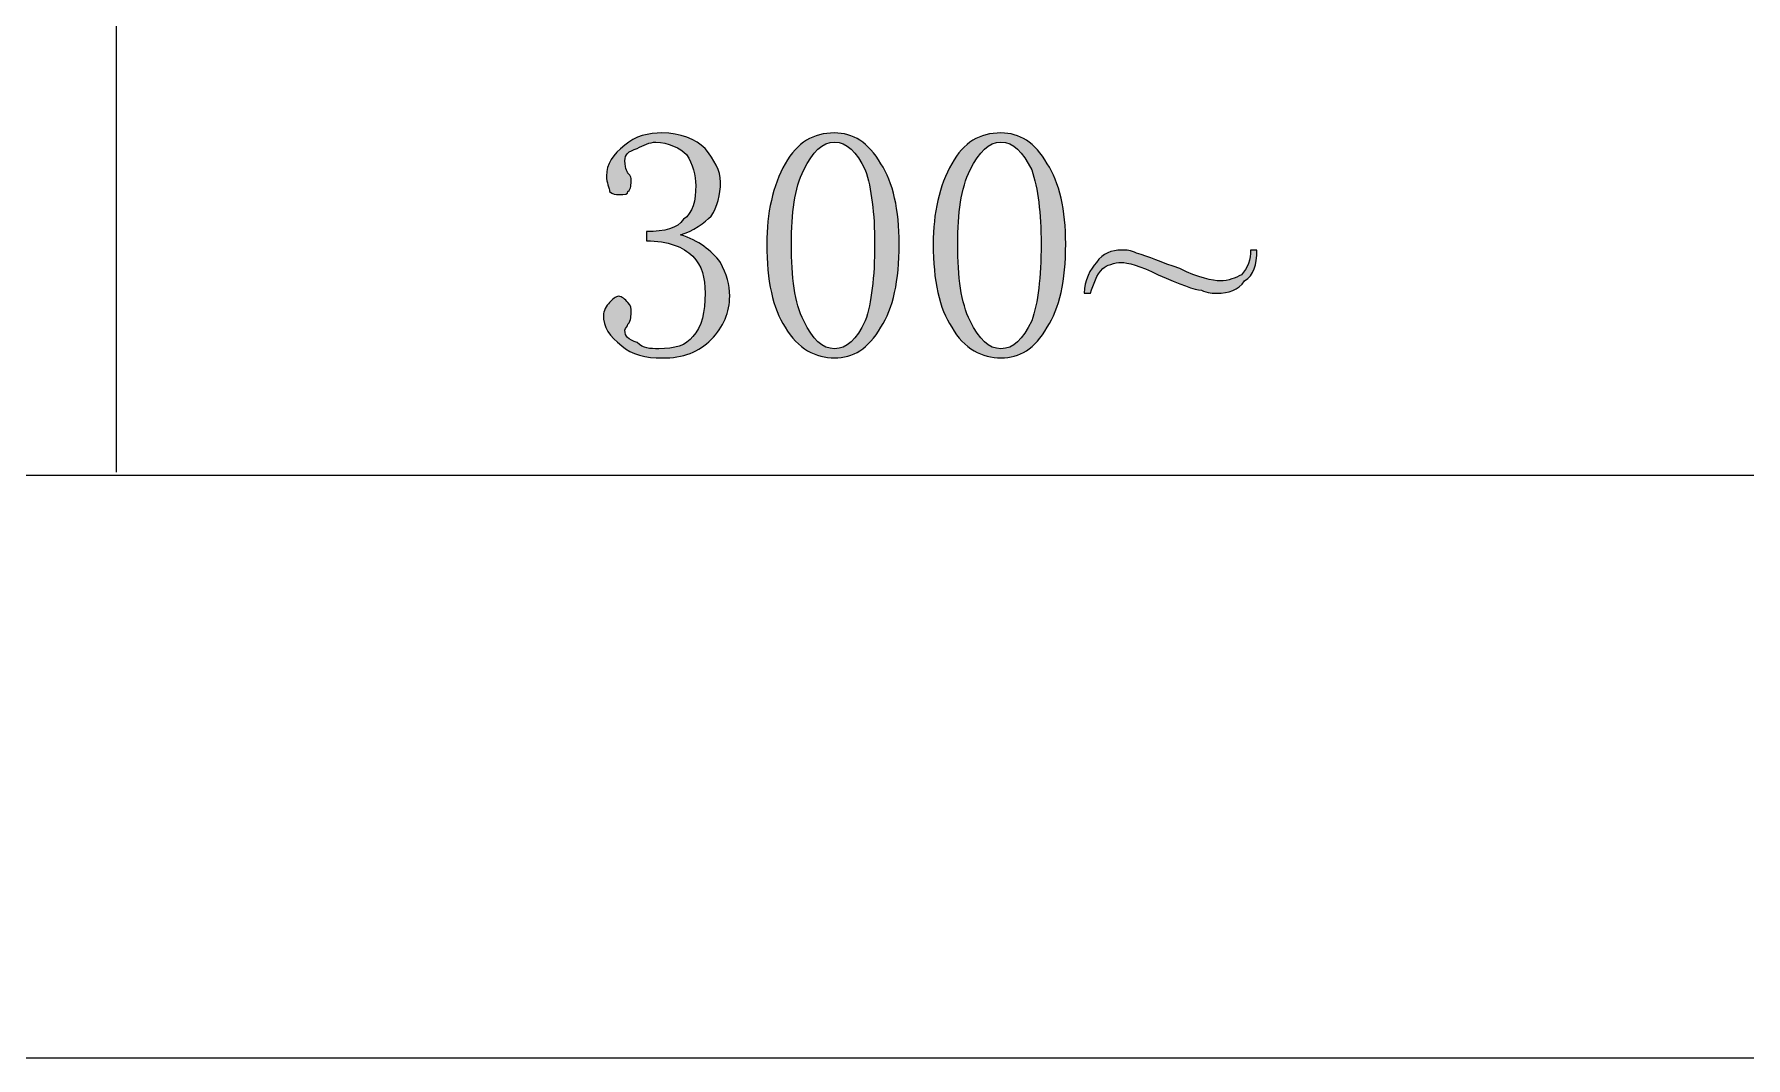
# Model space of a CAD drawing. Header units: millimetres. Extents: x 0 to 297, y 0 to 208.
# Drawn here: x 132.05 to 142.69, y 0.1 to 6.46 of the extents above; entities that cross this region are included whole.
import ezdxf

# ---------------------------------------------------------------- set-up
doc = ezdxf.new("R2010")
doc.units = ezdxf.units.MM

msp = doc.modelspace()

# ---------------------------------------------------------------- hatches: boundary and pattern name
h = msp.add_hatch(color=7)
edge = h.paths.add_edge_path(flags=0)
edge.add_spline(control_points=[(136.371542, 4.830179), (136.371542, 4.734224), (136.333089, 4.638268), (136.256536, 4.561715), (136.179983, 4.485163), (136.084028, 4.44671), (135.949972, 4.44671), (135.854017, 4.44671), (135.758414, 4.46576), (135.700911, 4.523263), (135.624006, 4.580765), (135.585906, 4.638268), (135.585906, 4.715174), (135.585906, 4.734224), (135.604956, 4.772676), (135.624006, 4.791726), (135.643408, 4.810776), (135.662458, 4.830179), (135.681508, 4.830179), (135.700911, 4.830179), (135.719961, 4.810776), (135.739011, 4.791726), (135.758414, 4.772676), (135.758414, 4.753274), (135.758414, 4.734224), (135.758414, 4.715174), (135.758414, 4.676721), (135.739011, 4.657671), (135.739011, 4.638268), (135.719961, 4.638268), (135.719961, 4.619218), (135.719961, 4.580765), (135.739011, 4.561715), (135.796514, 4.542665), (135.834967, 4.504213), (135.873419, 4.504213), (135.930922, 4.504213), (136.026525, 4.504213), (136.103078, 4.523263), (136.141531, 4.580765), (136.199033, 4.638268), (136.218083, 4.734224), (136.218083, 4.849229), (136.218083, 4.945185), (136.199033, 5.021738), (136.141531, 5.07924), (136.084028, 5.136743), (135.988425, 5.174843), (135.854017, 5.174843), (135.854017, 5.174843), (135.854017, 5.232699), (135.854017, 5.232699), (135.969022, 5.232699), (136.045575, 5.251749), (136.084028, 5.309251), (136.141531, 5.347351), (136.160581, 5.424257), (136.160581, 5.51986), (136.160581, 5.577363), (136.141531, 5.654268), (136.103078, 5.711771), (136.064978, 5.749871), (135.988425, 5.788324), (135.911519, 5.788324), (135.873419, 5.788324), (135.834967, 5.769274), (135.796514, 5.749871), (135.739011, 5.730821), (135.719961, 5.711771), (135.719961, 5.673318), (135.719961, 5.615815), (135.739011, 5.596765), (135.739011, 5.596765), (135.758414, 5.577363), (135.758414, 5.558313), (135.758414, 5.558313), (135.758414, 5.51986), (135.758414, 5.50081), (135.739011, 5.48176), (135.739011, 5.462357), (135.719961, 5.462357), (135.681508, 5.462357), (135.662458, 5.462357), (135.643408, 5.462357), (135.624006, 5.48176), (135.624006, 5.50081), (135.604956, 5.539263), (135.604956, 5.577363), (135.604956, 5.654268), (135.643408, 5.711771), (135.719961, 5.769274), (135.777464, 5.826776), (135.873419, 5.845826), (135.949972, 5.845826), (136.064978, 5.845826), (136.160581, 5.807374), (136.218083, 5.749871), (136.275586, 5.673318), (136.314039, 5.615815), (136.314039, 5.539263), (136.314039, 5.462357), (136.294989, 5.385804), (136.256536, 5.328301), (136.218083, 5.289849), (136.141531, 5.232699), (136.064978, 5.213296), (136.179983, 5.174843), (136.256536, 5.117693), (136.314039, 5.040788), (136.352492, 4.964235), (136.371542, 4.906732), (136.371542, 4.830179), (136.371542, 4.830179), (136.371542, 4.830179), (136.371542, 4.830179), (136.371542, 4.830179), (136.371542, 4.830179), (136.371542, 4.830179)], knot_values=[0, 0, 0, 0, 1, 1, 1, 2, 2, 2, 3, 3, 3, 4, 4, 4, 5, 5, 5, 6, 6, 6, 7, 7, 7, 8, 8, 8, 9, 9, 9, 10, 10, 10, 11, 11, 11, 12, 12, 12, 13, 13, 13, 14, 14, 14, 15, 15, 15, 16, 16, 16, 17, 17, 17, 18, 18, 18, 19, 19, 19, 20, 20, 20, 21, 21, 21, 22, 22, 22, 23, 23, 23, 24, 24, 24, 25, 25, 25, 26, 26, 26, 27, 27, 27, 28, 28, 28, 29, 29, 29, 30, 30, 30, 31, 31, 31, 32, 32, 32, 33, 33, 33, 34, 34, 34, 35, 35, 35, 36, 36, 36, 37, 37, 37, 38, 38, 38, 39, 39, 39, 39], degree=3, periodic=1)
edge = h.paths.add_edge_path(flags=0)
edge.add_spline(control_points=[(137.023122, 5.788324), (136.946569, 5.788324), (136.889067, 5.730821), (136.831564, 5.615815), (136.774061, 5.50081), (136.755011, 5.347351), (136.755011, 5.155793), (136.755011, 4.945185), (136.774061, 4.791726), (136.831564, 4.676721), (136.889067, 4.561715), (136.946569, 4.504213), (137.023122, 4.504213), (137.100028, 4.504213), (137.157178, 4.561715), (137.214681, 4.676721), (137.253133, 4.791726), (137.272183, 4.945185), (137.272183, 5.155793), (137.272183, 5.347351), (137.253133, 5.50081), (137.214681, 5.615815), (137.157178, 5.730821), (137.100028, 5.788324), (137.023122, 5.788324), (137.023122, 5.788324), (137.023122, 5.788324), (137.023122, 5.788324), (137.023122, 5.788324), (137.023122, 5.788324), (137.023122, 5.788324)], knot_values=[0, 0, 0, 0, 1, 1, 1, 2, 2, 2, 3, 3, 3, 4, 4, 4, 5, 5, 5, 6, 6, 6, 7, 7, 7, 8, 8, 8, 9, 9, 9, 10, 10, 10, 10], degree=3, periodic=1)
edge = h.paths.add_edge_path(flags=0)
edge.add_spline(control_points=[(137.023122, 4.44671), (136.908117, 4.44671), (136.793111, 4.504213), (136.716558, 4.638268), (136.640006, 4.753274), (136.601553, 4.925782), (136.601553, 5.155793), (136.601553, 5.347351), (136.640006, 5.51986), (136.716558, 5.654268), (136.793111, 5.788324), (136.889067, 5.845826), (137.023122, 5.845826), (137.138128, 5.845826), (137.234083, 5.788324), (137.310636, 5.654268), (137.387189, 5.539263), (137.425642, 5.366754), (137.425642, 5.155793), (137.425642, 4.925782), (137.387189, 4.753274), (137.310636, 4.638268), (137.234083, 4.504213), (137.138128, 4.44671), (137.023122, 4.44671), (137.023122, 4.44671), (137.023122, 4.44671), (137.023122, 4.44671), (137.023122, 4.44671), (137.023122, 4.44671), (137.023122, 4.44671)], knot_values=[0, 0, 0, 0, 1, 1, 1, 2, 2, 2, 3, 3, 3, 4, 4, 4, 5, 5, 5, 6, 6, 6, 7, 7, 7, 8, 8, 8, 9, 9, 9, 10, 10, 10, 10], degree=3, periodic=1)
edge = h.paths.add_edge_path(flags=0)
edge.add_spline(control_points=[(138.058172, 5.788324), (137.981619, 5.788324), (137.924117, 5.730821), (137.866614, 5.615815), (137.809111, 5.50081), (137.789708, 5.347351), (137.789708, 5.155793), (137.789708, 4.945185), (137.809111, 4.791726), (137.866614, 4.676721), (137.924117, 4.561715), (137.981619, 4.504213), (138.058172, 4.504213), (138.134725, 4.504213), (138.192228, 4.561715), (138.249731, 4.676721), (138.288183, 4.791726), (138.307233, 4.945185), (138.307233, 5.155793), (138.307233, 5.347351), (138.288183, 5.50081), (138.249731, 5.615815), (138.192228, 5.730821), (138.134725, 5.788324), (138.058172, 5.788324), (138.058172, 5.788324), (138.058172, 5.788324), (138.058172, 5.788324), (138.058172, 5.788324), (138.058172, 5.788324), (138.058172, 5.788324)], knot_values=[0, 0, 0, 0, 1, 1, 1, 2, 2, 2, 3, 3, 3, 4, 4, 4, 5, 5, 5, 6, 6, 6, 7, 7, 7, 8, 8, 8, 9, 9, 9, 10, 10, 10, 10], degree=3, periodic=1)
edge = h.paths.add_edge_path(flags=0)
edge.add_spline(control_points=[(138.058172, 4.44671), (137.943167, 4.44671), (137.828161, 4.504213), (137.751608, 4.638268), (137.674703, 4.753274), (137.636603, 4.925782), (137.636603, 5.155793), (137.636603, 5.347351), (137.674703, 5.51986), (137.751608, 5.654268), (137.828161, 5.788324), (137.924117, 5.845826), (138.058172, 5.845826), (138.173178, 5.845826), (138.268781, 5.788324), (138.345686, 5.654268), (138.422239, 5.539263), (138.460692, 5.366754), (138.460692, 5.155793), (138.460692, 4.925782), (138.422239, 4.753274), (138.345686, 4.638268), (138.268781, 4.504213), (138.173178, 4.44671), (138.058172, 4.44671), (138.058172, 4.44671), (138.058172, 4.44671), (138.058172, 4.44671), (138.058172, 4.44671), (138.058172, 4.44671), (138.058172, 4.44671)], knot_values=[0, 0, 0, 0, 1, 1, 1, 2, 2, 2, 3, 3, 3, 4, 4, 4, 5, 5, 5, 6, 6, 6, 7, 7, 7, 8, 8, 8, 9, 9, 9, 10, 10, 10, 10], degree=3, periodic=1)
h = msp.add_hatch(color=7)
edge = h.paths.add_edge_path(flags=0)
edge.add_spline(control_points=[(139.610394, 5.117693), (139.610394, 5.117693), (139.648847, 5.117693), (139.648847, 5.117693), (139.648847, 5.021738), (139.629797, 4.964235), (139.572294, 4.925782), (139.533842, 4.868279), (139.476339, 4.849229), (139.399786, 4.849229), (139.380383, 4.849229), (139.342283, 4.849229), (139.303831, 4.868279), (139.265378, 4.868279), (139.169775, 4.906732), (139.035719, 4.964235), (138.920714, 5.021738), (138.843808, 5.040788), (138.805708, 5.040788), (138.767256, 5.040788), (138.709753, 5.021738), (138.690703, 5.002688), (138.65225, 4.964235), (138.6332, 4.906732), (138.613797, 4.849229), (138.613797, 4.849229), (138.575697, 4.849229), (138.575697, 4.849229), (138.575697, 4.925782), (138.613797, 5.002688), (138.65225, 5.040788), (138.690703, 5.09829), (138.748206, 5.117693), (138.805708, 5.117693), (138.843808, 5.117693), (138.863211, 5.117693), (138.901311, 5.09829), (138.978217, 5.07924), (139.054769, 5.040788), (139.169775, 5.002688), (139.284781, 4.945185), (139.380383, 4.925782), (139.418836, 4.925782), (139.476339, 4.925782), (139.514792, 4.945185), (139.552892, 4.964235), (139.591344, 5.002688), (139.610394, 5.06019), (139.610394, 5.117693), (139.610394, 5.117693), (139.610394, 5.117693), (139.610394, 5.117693), (139.610394, 5.117693), (139.610394, 5.117693), (139.610394, 5.117693)], knot_values=[0, 0, 0, 0, 1, 1, 1, 2, 2, 2, 3, 3, 3, 4, 4, 4, 5, 5, 5, 6, 6, 6, 7, 7, 7, 8, 8, 8, 9, 9, 9, 10, 10, 10, 11, 11, 11, 12, 12, 12, 13, 13, 13, 14, 14, 14, 15, 15, 15, 16, 16, 16, 17, 17, 17, 18, 18, 18, 18], degree=3, periodic=1)

# ---------------------------------------------------------------- linework, layer by layer
at = {"color": 7, "lineweight": 15}
for points in [[(132.557661, 26.870324), (132.557661, 3.737626)], [(132.557661, 26.870324), (132.557661, 3.737626)], [(3.784953, 3.718576), (293.163978, 3.718576)], [(132.557661, 3.718576), (161.497433, 3.718576)], [(0.162631, 0.096254), (296.7863, 0.096254)]]:
    msp.add_lwpolyline(points, dxfattribs=at)
at = {"color": 7, "lineweight": 0}
for points, knots in [([(136.371542, 4.830179), (136.371542, 4.734224), (136.333089, 4.638268), (136.256536, 4.561715), (136.179983, 4.485163), (136.084028, 4.44671), (135.949972, 4.44671), (135.854017, 4.44671), (135.758414, 4.46576), (135.700911, 4.523263), (135.624006, 4.580765), (135.585906, 4.638268), (135.585906, 4.715174), (135.585906, 4.734224), (135.604956, 4.772676), (135.624006, 4.791726), (135.643408, 4.810776), (135.662458, 4.830179), (135.681508, 4.830179), (135.700911, 4.830179), (135.719961, 4.810776), (135.739011, 4.791726), (135.758414, 4.772676), (135.758414, 4.753274), (135.758414, 4.734224), (135.758414, 4.715174), (135.758414, 4.676721), (135.739011, 4.657671), (135.739011, 4.638268), (135.719961, 4.638268), (135.719961, 4.619218), (135.719961, 4.580765), (135.739011, 4.561715), (135.796514, 4.542665), (135.834967, 4.504213), (135.873419, 4.504213), (135.930922, 4.504213), (136.026525, 4.504213), (136.103078, 4.523263), (136.141531, 4.580765), (136.199033, 4.638268), (136.218083, 4.734224), (136.218083, 4.849229), (136.218083, 4.945185), (136.199033, 5.021738), (136.141531, 5.07924), (136.084028, 5.136743), (135.988425, 5.174843), (135.854017, 5.174843), (135.854017, 5.174843), (135.854017, 5.232699), (135.854017, 5.232699), (135.969022, 5.232699), (136.045575, 5.251749), (136.084028, 5.309251), (136.141531, 5.347351), (136.160581, 5.424257), (136.160581, 5.51986), (136.160581, 5.577363), (136.141531, 5.654268), (136.103078, 5.711771), (136.064978, 5.749871), (135.988425, 5.788324), (135.911519, 5.788324), (135.873419, 5.788324), (135.834967, 5.769274), (135.796514, 5.749871), (135.739011, 5.730821), (135.719961, 5.711771), (135.719961, 5.673318), (135.719961, 5.615815), (135.739011, 5.596765), (135.739011, 5.596765), (135.758414, 5.577363), (135.758414, 5.558313), (135.758414, 5.558313), (135.758414, 5.51986), (135.758414, 5.50081), (135.739011, 5.48176), (135.739011, 5.462357), (135.719961, 5.462357), (135.681508, 5.462357), (135.662458, 5.462357), (135.643408, 5.462357), (135.624006, 5.48176), (135.624006, 5.50081), (135.604956, 5.539263), (135.604956, 5.577363), (135.604956, 5.654268), (135.643408, 5.711771), (135.719961, 5.769274), (135.777464, 5.826776), (135.873419, 5.845826), (135.949972, 5.845826), (136.064978, 5.845826), (136.160581, 5.807374), (136.218083, 5.749871), (136.275586, 5.673318), (136.314039, 5.615815), (136.314039, 5.539263), (136.314039, 5.462357), (136.294989, 5.385804), (136.256536, 5.328301), (136.218083, 5.289849), (136.141531, 5.232699), (136.064978, 5.213296), (136.179983, 5.174843), (136.256536, 5.117693), (136.314039, 5.040788), (136.352492, 4.964235), (136.371542, 4.906732), (136.371542, 4.830179), (136.371542, 4.830179), (136.371542, 4.830179), (136.371542, 4.830179), (136.371542, 4.830179), (136.371542, 4.830179), (136.371542, 4.830179)], [0, 0, 0, 0, 1, 1, 1, 2, 2, 2, 3, 3, 3, 4, 4, 4, 5, 5, 5, 6, 6, 6, 7, 7, 7, 8, 8, 8, 9, 9, 9, 10, 10, 10, 11, 11, 11, 12, 12, 12, 13, 13, 13, 14, 14, 14, 15, 15, 15, 16, 16, 16, 17, 17, 17, 18, 18, 18, 19, 19, 19, 20, 20, 20, 21, 21, 21, 22, 22, 22, 23, 23, 23, 24, 24, 24, 25, 25, 25, 26, 26, 26, 27, 27, 27, 28, 28, 28, 29, 29, 29, 30, 30, 30, 31, 31, 31, 32, 32, 32, 33, 33, 33, 34, 34, 34, 35, 35, 35, 36, 36, 36, 37, 37, 37, 38, 38, 38, 39, 39, 39, 39]), ([(137.023122, 4.44671), (136.908117, 4.44671), (136.793111, 4.504213), (136.716558, 4.638268), (136.640006, 4.753274), (136.601553, 4.925782), (136.601553, 5.155793), (136.601553, 5.347351), (136.640006, 5.51986), (136.716558, 5.654268), (136.793111, 5.788324), (136.889067, 5.845826), (137.023122, 5.845826), (137.138128, 5.845826), (137.234083, 5.788324), (137.310636, 5.654268), (137.387189, 5.539263), (137.425642, 5.366754), (137.425642, 5.155793), (137.425642, 4.925782), (137.387189, 4.753274), (137.310636, 4.638268), (137.234083, 4.504213), (137.138128, 4.44671), (137.023122, 4.44671), (137.023122, 4.44671), (137.023122, 4.44671), (137.023122, 4.44671), (137.023122, 4.44671), (137.023122, 4.44671), (137.023122, 4.44671)], [0, 0, 0, 0, 1, 1, 1, 2, 2, 2, 3, 3, 3, 4, 4, 4, 5, 5, 5, 6, 6, 6, 7, 7, 7, 8, 8, 8, 9, 9, 9, 10, 10, 10, 10]), ([(137.023122, 5.788324), (136.946569, 5.788324), (136.889067, 5.730821), (136.831564, 5.615815), (136.774061, 5.50081), (136.755011, 5.347351), (136.755011, 5.155793), (136.755011, 4.945185), (136.774061, 4.791726), (136.831564, 4.676721), (136.889067, 4.561715), (136.946569, 4.504213), (137.023122, 4.504213), (137.100028, 4.504213), (137.157178, 4.561715), (137.214681, 4.676721), (137.253133, 4.791726), (137.272183, 4.945185), (137.272183, 5.155793), (137.272183, 5.347351), (137.253133, 5.50081), (137.214681, 5.615815), (137.157178, 5.730821), (137.100028, 5.788324), (137.023122, 5.788324), (137.023122, 5.788324), (137.023122, 5.788324), (137.023122, 5.788324), (137.023122, 5.788324), (137.023122, 5.788324), (137.023122, 5.788324)], [0, 0, 0, 0, 1, 1, 1, 2, 2, 2, 3, 3, 3, 4, 4, 4, 5, 5, 5, 6, 6, 6, 7, 7, 7, 8, 8, 8, 9, 9, 9, 10, 10, 10, 10]), ([(138.058172, 4.44671), (137.943167, 4.44671), (137.828161, 4.504213), (137.751608, 4.638268), (137.674703, 4.753274), (137.636603, 4.925782), (137.636603, 5.155793), (137.636603, 5.347351), (137.674703, 5.51986), (137.751608, 5.654268), (137.828161, 5.788324), (137.924117, 5.845826), (138.058172, 5.845826), (138.173178, 5.845826), (138.268781, 5.788324), (138.345686, 5.654268), (138.422239, 5.539263), (138.460692, 5.366754), (138.460692, 5.155793), (138.460692, 4.925782), (138.422239, 4.753274), (138.345686, 4.638268), (138.268781, 4.504213), (138.173178, 4.44671), (138.058172, 4.44671), (138.058172, 4.44671), (138.058172, 4.44671), (138.058172, 4.44671), (138.058172, 4.44671), (138.058172, 4.44671), (138.058172, 4.44671)], [0, 0, 0, 0, 1, 1, 1, 2, 2, 2, 3, 3, 3, 4, 4, 4, 5, 5, 5, 6, 6, 6, 7, 7, 7, 8, 8, 8, 9, 9, 9, 10, 10, 10, 10]), ([(138.058172, 5.788324), (137.981619, 5.788324), (137.924117, 5.730821), (137.866614, 5.615815), (137.809111, 5.50081), (137.789708, 5.347351), (137.789708, 5.155793), (137.789708, 4.945185), (137.809111, 4.791726), (137.866614, 4.676721), (137.924117, 4.561715), (137.981619, 4.504213), (138.058172, 4.504213), (138.134725, 4.504213), (138.192228, 4.561715), (138.249731, 4.676721), (138.288183, 4.791726), (138.307233, 4.945185), (138.307233, 5.155793), (138.307233, 5.347351), (138.288183, 5.50081), (138.249731, 5.615815), (138.192228, 5.730821), (138.134725, 5.788324), (138.058172, 5.788324), (138.058172, 5.788324), (138.058172, 5.788324), (138.058172, 5.788324), (138.058172, 5.788324), (138.058172, 5.788324), (138.058172, 5.788324)], [0, 0, 0, 0, 1, 1, 1, 2, 2, 2, 3, 3, 3, 4, 4, 4, 5, 5, 5, 6, 6, 6, 7, 7, 7, 8, 8, 8, 9, 9, 9, 10, 10, 10, 10]), ([(139.610394, 5.117693), (139.610394, 5.117693), (139.648847, 5.117693), (139.648847, 5.117693), (139.648847, 5.021738), (139.629797, 4.964235), (139.572294, 4.925782), (139.533842, 4.868279), (139.476339, 4.849229), (139.399786, 4.849229), (139.380383, 4.849229), (139.342283, 4.849229), (139.303831, 4.868279), (139.265378, 4.868279), (139.169775, 4.906732), (139.035719, 4.964235), (138.920714, 5.021738), (138.843808, 5.040788), (138.805708, 5.040788), (138.767256, 5.040788), (138.709753, 5.021738), (138.690703, 5.002688), (138.65225, 4.964235), (138.6332, 4.906732), (138.613797, 4.849229), (138.613797, 4.849229), (138.575697, 4.849229), (138.575697, 4.849229), (138.575697, 4.925782), (138.613797, 5.002688), (138.65225, 5.040788), (138.690703, 5.09829), (138.748206, 5.117693), (138.805708, 5.117693), (138.843808, 5.117693), (138.863211, 5.117693), (138.901311, 5.09829), (138.978217, 5.07924), (139.054769, 5.040788), (139.169775, 5.002688), (139.284781, 4.945185), (139.380383, 4.925782), (139.418836, 4.925782), (139.476339, 4.925782), (139.514792, 4.945185), (139.552892, 4.964235), (139.591344, 5.002688), (139.610394, 5.06019), (139.610394, 5.117693), (139.610394, 5.117693), (139.610394, 5.117693), (139.610394, 5.117693), (139.610394, 5.117693), (139.610394, 5.117693), (139.610394, 5.117693)], [0, 0, 0, 0, 1, 1, 1, 2, 2, 2, 3, 3, 3, 4, 4, 4, 5, 5, 5, 6, 6, 6, 7, 7, 7, 8, 8, 8, 9, 9, 9, 10, 10, 10, 11, 11, 11, 12, 12, 12, 13, 13, 13, 14, 14, 14, 15, 15, 15, 16, 16, 16, 17, 17, 17, 18, 18, 18, 18])]:
    msp.add_open_spline(points, degree=3, knots=knots, dxfattribs=at)

doc.saveas('drawing.dxf')
